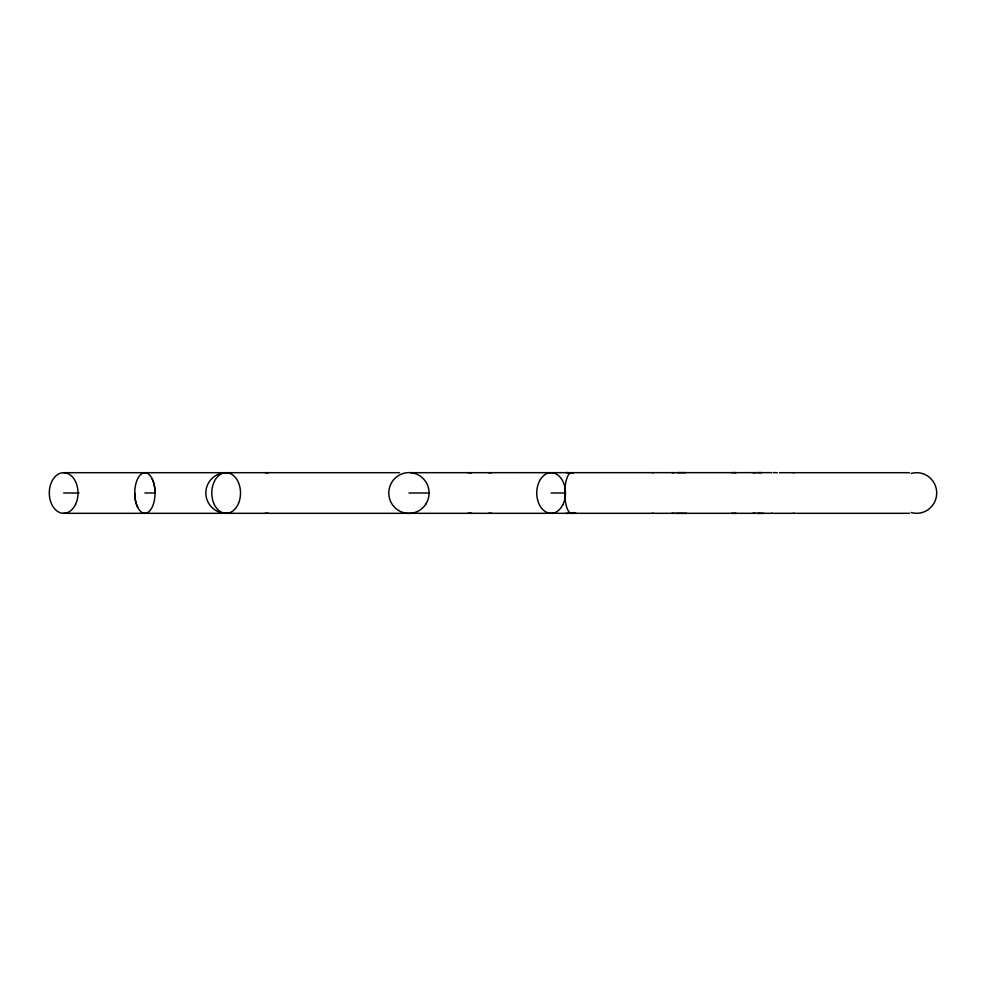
<?xml version="1.0" encoding="UTF-8"?>
<svg xmlns="http://www.w3.org/2000/svg" width="986" height="986" viewBox="0 0 986 986"><rect width="100%" height="100%" fill="white"/><g stroke="black" fill="none" stroke-linecap="round" stroke-linejoin="round"><path stroke-width="1.48" d="M652.301 513.312L653.077 513.225M571.794 513.373L575.91 513.188L571.991 513.361M757.519 472.639L761.574 472.639M759.651 513.361L757.753 513.373L763.756 513.361M677.296 472.639L685.627 472.627M63.659 472.688L399.54 472.688M410.866 472.688L771.853 472.639M779.359 472.688L793.915 472.688M797.366 472.688L909.548 472.688M63.659 493L79.04 493M144.905 493L155.468 493M408.943 493L429.465 493M551.112 493L564.818 493A20.312 6.606 -90 0 0 573.236 512.523M63.659 513.312L771.779 513.312M793.915 513.312L775.699 513.312A20.386 20.312 -90 0 1 771.718 513.188M797.366 513.312L909.548 513.312M675.681 513.361L686.774 513.373M566.223 472.627L568.109 472.639M565.989 513.361L567.874 513.373M652.301 472.688L653.077 472.775M227.976 513.225A20.312 20.312 0 0 1 205.84 493A20.312 20.312 0 0 1 227.976 472.775M752.922 472.775A20.312 14.359 -90 0 1 755.51 472.775M755.51 513.225A20.312 14.359 -90 0 1 752.922 513.225M564.818 493A20.312 6.606 -90 0 1 573.236 473.477M911.2 473.477A20.312 20.003 -90 0 1 936.7 493A20.312 20.003 -90 0 1 911.2 512.523M773.406 472.639A20.386 20.312 -90 0 1 777.338 472.812M491.546 513.225A20.312 15.197 -90 0 1 488.81 513.225M488.81 472.775A20.312 15.197 -90 0 1 491.546 472.775M152.078 478.641A20.312 10.156 -90 0 1 154.284 500.777A20.312 10.156 -90 0 1 144.905 513.312A20.312 10.156 90 0 1 134.749 493M137.72 507.359A20.312 10.156 -90 0 1 135.526 485.223A20.312 10.156 -90 0 1 144.905 472.688A20.312 10.156 90 0 1 155.061 493M471.69 513.225A20.312 20.312 0 0 1 468.042 513.225M468.042 472.775A20.312 20.312 0 0 1 471.69 472.775M268.217 513.262A20.312 20.312 0 0 1 265.32 513.262M265.32 472.738A20.312 20.312 0 0 1 268.217 472.738M671.947 472.738A20.312 14.359 -90 0 1 673.993 472.738M673.993 513.262A20.312 14.359 -90 0 1 671.947 513.262M793.41 472.738A20.312 20.003 -90 0 1 796.257 472.738M796.257 513.262A20.312 20.003 -90 0 1 793.41 513.262M731.748 472.725A20.386 20.312 -90 0 1 736.086 472.725M736.061 513.275A20.386 20.312 -90 0 1 731.723 513.275M238.587 503.156A20.312 14.359 -90 0 0 226.139 472.688A20.312 14.359 -90 0 0 213.703 503.156A20.312 14.359 -90 0 0 238.587 503.156M562.858 504.696A20.312 14.359 -90 0 0 552.406 472.775A20.312 14.359 -90 0 0 538.073 501.529A20.312 14.359 -90 0 0 562.858 504.696M425.804 504.154A20.386 20.151 -90 0 0 410.053 472.639A20.386 20.151 -90 0 0 390.961 502.207A20.386 20.151 -90 0 0 425.804 504.154M75.552 504.388A20.312 14.359 -90 0 0 64.682 472.738A20.312 14.359 -90 0 0 50.742 501.874A20.312 14.359 -90 0 0 75.552 504.388"/></g></svg>
